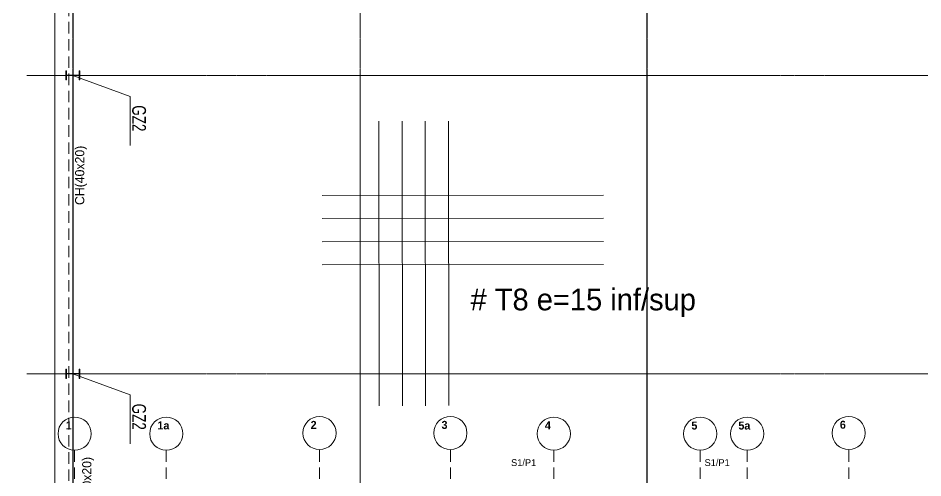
# Model space of a CAD drawing. Header units: millimetres. Extents: x 365175 to 2667127, y -330297 to -162108.
# Drawn here: x 436835 to 456523, y -242376 to -232359 of the extents above; entities that cross this region are included whole.
import ezdxf

# ---------------------------------------------------------------- set-up
doc = ezdxf.new("R2010")
doc.units = ezdxf.units.MM
doc.header["$MEASUREMENT"] = 0
for name, pattern in [('ACAD_ISO04W100', [60, 48, -6, 0, -6]), ('AXES', [50.8, 31.75, -6.35, 6.35, -6.35]), ('DASHED2', [375, 250, -125])]:
    doc.linetypes.add(name, pattern=pattern)
for name, color, linetype in [('Nouveau_0', 7, 'Continuous'), ('Nouveau_famsun', 7, 'Continuous'), ('Nouveau_STXT_XG_THIN', 7, 'Continuous')]:
    doc.layers.add(name, color=color, linetype=linetype)
doc.styles.add('STYLE_GENERE_1', font='')
doc.styles.add('STYLE_GENERE_3', font='')
doc.styles.add('STYLE_GENERE_4', font='')
doc.styles.get('STYLE_GENERE_1').set_extended_font_data('Tempus Sans ITC')
doc.styles.get('STYLE_GENERE_3').set_extended_font_data('Tempus Sans ITC', bold=True)
doc.styles.get('STYLE_GENERE_4').set_extended_font_data('Arial')

msp = doc.modelspace()

# ---------------------------------------------------------------- linework, layer by layer
at = {"layer": 'Nouveau_0', "color": 7, "linetype": 'ACAD_ISO04W100', "lineweight": 5}
for p, q in [((438025.201, -172107.704), (438025.201, -254107.704)), ((444275.201, -172107.704), (444275.201, -254107.704)), ((450525.201, -172107.704), (450525.201, -254107.704)), ((437025.201, -233607.704), (464025.201, -233607.704)), ((437025.201, -240107.704), (464025.201, -240107.704))]:
    msp.add_line(p, q, dxfattribs=at)
at = {"layer": 'Nouveau_0', "color": 7, "linetype": 'AXES', "lineweight": 5}
for p, q in [((438025.201, -172107.704), (438025.201, -254107.704)), ((444275.201, -172107.704), (444275.201, -254107.704)), ((450525.201, -172107.704), (450525.201, -254107.704)), ((437025.201, -233607.704), (464025.201, -233607.704)), ((437025.201, -240107.704), (464025.201, -240107.704))]:
    msp.add_line(p, q, dxfattribs=at)
at = {"layer": 'Nouveau_0', "color": 7, "linetype": 'Continuous', "lineweight": 5}
for p, q in [((438025.201, -233607.704), (439273.167, -234065.199)), ((439273.167, -234065.199), (439273.167, -235136.632)), ((438025.201, -240107.704), (439273.167, -240565.199)), ((439273.167, -240565.199), (439273.167, -241636.632))]:
    msp.add_line(p, q, dxfattribs=at)
at = {"layer": 'Nouveau_0', "color": 7, "linetype": 'Continuous', "lineweight": 20}
for points in [[(437635.186, -172777.6), (463400.174, -172777.6), (463400.174, -253430.571), (437635.186, -253430.571)], [(438035.186, -173177.6), (463000.174, -173177.6), (463000.174, -253030.571), (438035.186, -253030.571)]]:
    msp.add_lwpolyline(points, close=True, dxfattribs=at)
at = {"layer": 'Nouveau_0', "color": 7, "linetype": 'DASHED2', "lineweight": 20}
msp.add_lwpolyline([(381575.201, -172957.704), (462940.553, -172957.704), (462940.553, -252942.704), (437940.061, -252942.704), (437940.061, -187972.705), (410675.553, -187972.705), (404275.553, -187957.704), (404275.553, -230945.203), (414074.561, -230962.703), (414089.561, -258972.705), (381590.553, -258972.705)], close=True, dxfattribs=at)
at = {"layer": 'Nouveau_0', "color": 7, "linetype": 'Continuous', "lineweight": 20, "flags": 128}
for points in [[(444684.265, -234606.753), (444691.995, -240803.56)], [(445189.312, -234606.123), (445197.042, -240802.93)], [(445694.36, -234605.493), (445702.089, -240802.3)], [(446199.407, -234604.863), (446207.137, -240801.67)], [(443451.059, -236221.931), (449570.133, -236214.298)], [(443451.689, -236726.978), (449570.762, -236719.345)], [(443452.319, -237232.025), (449571.392, -237224.393)], [(443452.949, -237737.072), (449572.022, -237729.44)]]:
    msp.add_lwpolyline(points, dxfattribs=at)
at = {"layer": 'Nouveau_0', "color": 7, "linetype": 'DASHED2', "lineweight": 20}
for points in [[(438065.296, -241773.759), (438065.296, -264761.344)], [(440060.12, -241773.759), (440060.12, -264776.344)], [(443393.287, -241773.759), (443393.287, -264761.344)], [(446241.11, -241773.759), (446241.11, -264761.344)], [(448490.787, -241773.759), (448490.787, -264761.344)], [(451678.287, -241773.759), (451678.287, -264761.344)], [(452700.787, -241773.759), (452700.787, -264761.344)], [(454908.287, -241773.759), (454908.287, -264761.344)]]:
    msp.add_lwpolyline(points, dxfattribs=at)
at = {"layer": 'Nouveau_0', "color": 7, "linetype": 'Continuous', "lineweight": 20}
for centre in [(438065.296, -241412.37), (440060.12, -241412.37), (443393.287, -241397.37), (446241.11, -241397.37), (448490.787, -241412.37), (451678.287, -241412.37), (452700.787, -241412.37), (454908.287, -241397.37)]:
    msp.add_circle(centre, 361.389, dxfattribs=at)
at = {"layer": 'Nouveau_famsun', "color": 7, "linetype": 'Continuous', "lineweight": 5}
msp.add_line((450517.68, -172777.6), (450517.68, -253430.571), dxfattribs=at)
at = {"layer": 'Nouveau_famsun', "color": 7, "linetype": 'Continuous', "lineweight": 20}
msp.add_lwpolyline([(463400.174, -172777.6), (463400.174, -253430.571), (437635.186, -253430.571), (437635.186, -172777.6)], close=True, dxfattribs=at)
at = {"layer": 'Nouveau_STXT_XG_THIN', "color": 7, "linetype": 'Continuous', "lineweight": 20}
for points in [[(438175.201, -233707.704), (438175.201, -233507.704), (438164.501, -233507.704), (438164.501, -233604.154), (437885.901, -233604.154), (437885.901, -233507.704), (437875.201, -233507.704), (437875.201, -233707.704), (437885.901, -233707.704), (437885.901, -233611.254), (438164.501, -233611.254), (438164.501, -233707.704)], [(438175.201, -233707.704), (438175.201, -233507.704), (438164.501, -233507.704), (438164.501, -233604.154), (437885.901, -233604.154), (437885.901, -233507.704), (437875.201, -233507.704), (437875.201, -233707.704), (437885.901, -233707.704), (437885.901, -233611.254), (438164.501, -233611.254), (438164.501, -233707.704)], [(438175.201, -240207.704), (438175.201, -240007.704), (438164.501, -240007.704), (438164.501, -240104.154), (437885.901, -240104.154), (437885.901, -240007.704), (437875.201, -240007.704), (437875.201, -240207.704), (437885.901, -240207.704), (437885.901, -240111.254), (438164.501, -240111.254), (438164.501, -240207.704)], [(438175.201, -240207.704), (438175.201, -240007.704), (438164.501, -240007.704), (438164.501, -240104.154), (437885.901, -240104.154), (437885.901, -240007.704), (437875.201, -240007.704), (437875.201, -240207.704), (437885.901, -240207.704), (437885.901, -240111.254), (438164.501, -240111.254), (438164.501, -240207.704)]]:
    msp.add_lwpolyline(points, close=True, dxfattribs=at)

# ---------------------------------------------------------------- texts
at = {"layer": 'Nouveau_0', "color": 7, "linetype": 'Continuous', "lineweight": 5}
for s, insert, char_height, attachment_point, rotation, style in [('\\A1;{\\W0.700000x;\\pql;\\fArial|b0|i0|c0|p38;GZ2}', (439313.775, -234257.993), 300, 7, 270, 'STYLE_GENERE_4'), ('\\A1;{\\pqr;\\fTempus Sans ITC|b0|i0|c0|p82;CH(40x20)}', (438075.338, -235139.199), 200, 3, 89.999973, 'STYLE_GENERE_1'), ('\\A1;{\\W0.700000x;\\pql;\\fArial|b0|i0|c0|p38;GZ2}', (439313.775, -240757.993), 300, 7, 270, 'STYLE_GENERE_4'), ('\\A1;{\\pqr;\\fTempus Sans ITC|b0|i0|c0|p82;CH(40x20)}', (438230.03, -241918.125), 200, 3, 89.999973, 'STYLE_GENERE_1')]:
    msp.add_mtext(s, dxfattribs=dict(at, insert=insert, char_height=char_height, attachment_point=attachment_point, rotation=rotation, style=style))
for s, insert, char_height, attachment_point, style in [('\\A1;{\\pql;\\fTempus Sans ITC|b0|i0|c0|p82;# T8 e=15 inf/sup}', (446679.531, -238252.731), 472.97405, 1, 'STYLE_GENERE_1'), ('\\A1;{\\pql;\\fTempus Sans ITC|b1|i0|c0|p82;1}', (437872.627, -241144.435), 175, 1, 'STYLE_GENERE_3'), ('\\A1;{\\pql;\\fTempus Sans ITC|b1|i0|c0|p82;1a}', (439867.452, -241144.435), 175, 1, 'STYLE_GENERE_3'), ('\\A1;{\\pql;\\fTempus Sans ITC|b1|i0|c0|p82;2}', (443200.619, -241133.911), 175, 1, 'STYLE_GENERE_3'), ('\\A1;{\\pql;\\fTempus Sans ITC|b1|i0|c0|p82;3}', (446048.441, -241133.275), 175, 1, 'STYLE_GENERE_3'), ('\\A1;{\\pql;\\fTempus Sans ITC|b1|i0|c0|p82;4}', (448298.119, -241143.312), 175, 1, 'STYLE_GENERE_3'), ('\\A1;{\\pql;\\fTempus Sans ITC|b1|i0|c0|p82;5}', (451485.619, -241147.766), 175, 1, 'STYLE_GENERE_3'), ('\\A1;{\\pql;\\fTempus Sans ITC|b1|i0|c0|p82;5a}', (452508.119, -241147.766), 175, 1, 'STYLE_GENERE_3'), ('\\A1;{\\pql;\\fTempus Sans ITC|b1|i0|c0|p82;6}', (454715.619, -241129.202), 175, 1, 'STYLE_GENERE_3'), ('\\A1;{\\pqr;\\fTempus Sans ITC|b0|i0|c0|p82;S1/P1}', (448108.545, -241967.422), 150, 3, 'STYLE_GENERE_1'), ('\\A1;{\\pqr;\\fTempus Sans ITC|b0|i0|c0|p82;S1/P1}', (452318.545, -241967.422), 150, 3, 'STYLE_GENERE_1')]:
    msp.add_mtext(s, dxfattribs=dict(at, insert=insert, char_height=char_height, attachment_point=attachment_point, style=style))

doc.saveas('drawing.dxf')
